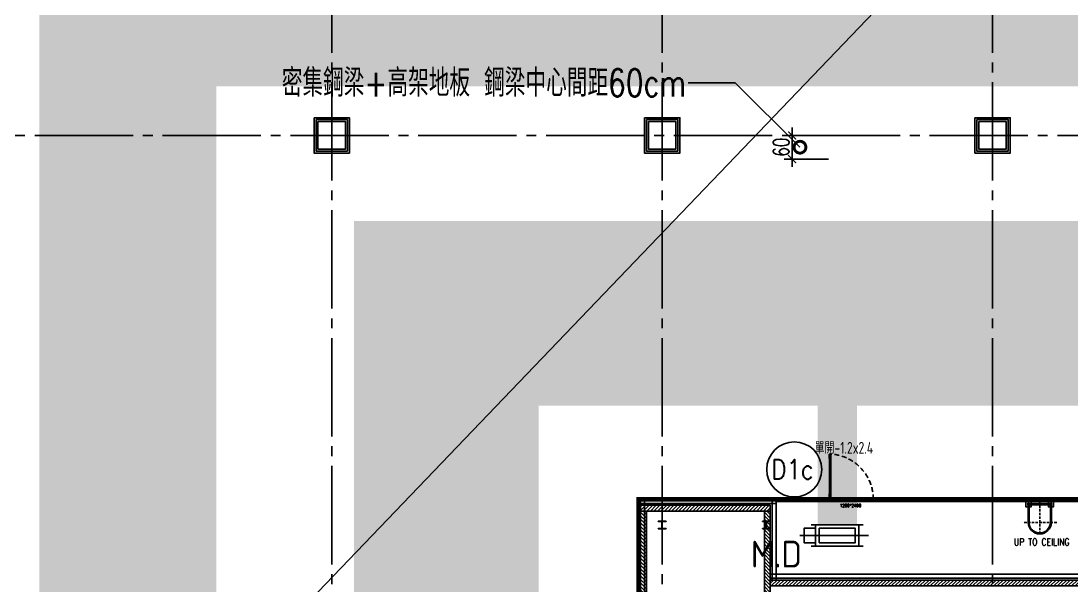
# Model space of a CAD drawing. Extents: x -960 to 27370, y -3283 to 11880.
# Drawn here: x 15170 to 17839, y 1855 to 3291 of the extents above; entities that cross this region are included whole.
import ezdxf
from ezdxf.enums import TextEntityAlignment as Align
from ezdxf.lldxf.tags import DXFTag

# ---------------------------------------------------------------- set-up
doc = ezdxf.new("R2010")
doc.units = 0
doc.header["$LTSCALE"] = 100
for name, pattern in [('188K-SM-03-F10-ARCH-PA-Y2257103$0$18P6-SM-03-C40-ARCH-PA-Y2211058$0$DASHED', [19.05, 12.7, -6.35]), ('188K-SM-03-F10-ARCH-PA-Y2257103$0$AP5A-SM-03-F20-ARCH-PA-Y2230801+Y2230803$0$ALL-PA-TXT-Y2221201$0$DASHED', [19.05, 12.7, -6.35]), ('188K-SM-03-F10-ARCH-PA-Y2257103$0$DASHED', [19.05, 12.7, -6.35]), ('X-S-FAB-L10$0$COL-CEN-LIN', [3.25, 2.5, -0.25, 0.25, -0.25])]:
    doc.linetypes.add(name, pattern=pattern)
for name, color, linetype in [('0-xref', 8, 'Continuous'), ('188K-SM-03-F10-ARCH-PA-Y2257103$0$K-0-Door-TXT', 53, 'Continuous'), ('188K-SM-03-F10-ARCH-PA-Y2257103$0$K-0-TXT-高度', 1, 'Continuous'), ('188K-SM-03-F10-ARCH-PA-Y2257103$0$K-Door', 4, 'Continuous'), ('188K-SM-03-F10-ARCH-PA-Y2257103$0$K-P-LAD-420', 5, 'Continuous'), ('188K-SM-03-F10-ARCH-PA-Y2257103$0$K-P1S-4.2-單抗', 3, 'Continuous'), ('188K-SM-03-F10-ARCH-PA-Y2257103$0$K-TXT', 7, 'Continuous'), ('188K-SM-03-F10-ARCH-PA-Y2257103$0$K-岩棉 2hr 7.5-單抗', 230, 'Continuous'), ('188K-SM-03-F10-ARCH-PA-Y2257103$0$K-岩棉 2hr 7.5-非抗', 14, 'Continuous'), ('188K-SM-03-F10-ARCH-PA-Y2257103$0$K-貼白鐵-1.5', 6, '188K-SM-03-F10-ARCH-PA-Y2257103$0$DASHED'), ('188K-SM-07-F15-HVAC-MA DUCT-Y2257103$0$0-MAU-SA', 5, 'Continuous'), ('188K-SM-07-F15-HVAC-MA DUCT-Y2257103$0$H-dp-md', 3, 'Continuous'), ('X-S-FAB-L10$0$0-DIM-INT', 8, 'Continuous'), ('X-S-FAB-L10$0$0-DIM-TXT', 8, 'Continuous'), ('X-S-FAB-L10$0$BLOCK', 8, 'Continuous'), ('X-S-FAB-L10$0$CCL', 8, 'X-S-FAB-L10$0$COL-CEN-LIN'), ('X-S-FAB-L10$0$COL-S', 8, 'Continuous'), ('X-S-FAB-L10$0$S-鋼柱', 1, 'Continuous'), ('X-S-FAB-L10$0$TXT', 8, 'Continuous'), ('X-S-FAB-L10$0$WALL_188K_IN', 8, 'Continuous')]:
    doc.layers.add(name, color=color, linetype=linetype)
doc.styles.add('188K-SM-03-F10-ARCH-PA-Y2257103$0$18P2-XFDP10$0$AA-TXT', font='simplex.shx', dxfattribs={"width": 0.8, "bigfont": 'chineset.shx'})
doc.styles.add('188K-SM-03-F10-ARCH-PA-Y2257103$0$AA-TXT', font='isocp.shx', dxfattribs={"width": 0.8, "bigfont": 'chineset.shx'})
doc.styles.add('188K-SM-03-F10-ARCH-PA-Y2257103$0$AP5A-SM-03-F20-ARCH-PA-Y2230801+Y2230803$0$ALL-PA-TXT-Y2221201$0$Standard', font='txt.shx', dxfattribs={"bigfont": 'chineset.shx'})
doc.styles.add('188K-SM-03-F10-ARCH-PA-Y2257103$0$Standard', font='txt.shx', dxfattribs={"bigfont": 'chineset.shx'})
doc.styles.add('188K-SM-07-F15-HVAC-MA DUCT-Y2257103$0$aa-txt', font='isocp.shx', dxfattribs={"bigfont": 'chineset.shx'})
doc.styles.add('X-S-FAB-L10$0$CHINA', font='simplex.shx', dxfattribs={"width": 0.75, "bigfont": 'chineset.shx'})
doc.styles.add('X-S-FAB-L10$0$DimStyUse', font='romans.shx', dxfattribs={"width": 0.7})
doc.styles.add('X-S-FAB-L10$0$Standard', font='', dxfattribs={"width": 0.8})
doc.styles.add('X-S-FAB-L10$0$TG_NOTE_TEXT', font='simplex.shx', dxfattribs={"width": 0.75, "bigfont": 'chineset.shx'})
doc.styles.get('X-S-FAB-L10$0$Standard').set_extended_font_data('Microsoft JhengHei')
tags = doc.linetypes.add('188K-SM-03-F10-ARCH-PA-Y2257103$0$S.P_LINE', pattern='A,12.7,-5.08,["S.P",188K-SM-03-F10-ARCH-PA-Y2257103$0$Standard,S=4,R=0,X=-2.54,Y=-1.27],-6.35', length=24.13).pattern_tags.tags
tags[6] = DXFTag(74, 10)

# ---------------------------------------------------------------- blocks, each defined once
blk = doc.blocks.new('X-S-FAB-L10$0$FAB2-L05')
at = {"layer": 'X-S-FAB-L10$0$CCL'}
for p, q in [((-10200, 11005), (-10200, 0)), ((-9360, 11005), (-9360, 0)), ((-8520, 11005), (-8520, 0)), ((-26880, 3720), (1210, 3720))]:
    blk.add_line(p, q, dxfattribs=at)
at = {"layer": 'X-S-FAB-L10$0$COL-S'}
for points in [[(-10235, 3755), (-10165, 3755), (-10165, 3685), (-10235, 3685)], [(-9395, 3755), (-9325, 3755), (-9325, 3685), (-9395, 3685)], [(-8555, 3755), (-8485, 3755), (-8485, 3685), (-8555, 3685)]]:
    blk.add_lwpolyline(points, close=True, dxfattribs=at)
blk = doc.blocks.new('X-S-FAB-L10$0$_DOTSMALL')
at = {"color": 0, "linetype": 'ByBlock', "const_width": 0.5}
blk.add_lwpolyline([(-0.0625, 0, 1), (0.0625, 0, 1)], format="xyb", close=True, dxfattribs=at)
blk = doc.blocks.new('X-S-FAB-L10$0$_ArchTick')
at = {"color": 0, "linetype": 'ByBlock', "const_width": 0.15}
blk.add_lwpolyline([(-0.5, -0.5), (0.5, 0.5)], dxfattribs=at)
blk = doc.blocks.new('X-S-FAB-L10')
at = {"layer": 'X-S-FAB-L10$0$WALL_188K_IN'}
h = blk.add_hatch(dxfattribs=at)
h.set_pattern_fill('LINE', color=256, scale=2, angle=45)
h.set_pattern_definition([(45, (16976.6165, 2045), (-4.49013, 4.49013), [])])
h.paths.add_polyline_path([(16745, 2045), (17075, 2045), (17075, 2060), (16745, 2060)])
h = blk.add_hatch(dxfattribs=at)
h.set_pattern_fill('LINE', color=256, scale=2, angle=135)
h.set_pattern_definition([(135, (16760, 1946.6165), (-4.49013, -4.49013), [])])
h.paths.add_polyline_path([(16760, 1555), (16760, 2045), (16745, 2045), (16745, 1555)])
h = blk.add_hatch(dxfattribs=at)
h.set_pattern_fill('LINE', color=256, scale=2, angle=135)
h.set_pattern_definition([(135, (17075, 1946.6165), (-4.49013, -4.49013), [])])
h.paths.add_polyline_path([(17075, 1665), (17075, 2045), (17060, 2045), (17060, 1665)])
h = blk.add_hatch(dxfattribs=at)
h.set_pattern_fill('LINE', color=256, scale=2, angle=45)
h.set_pattern_definition([(45, (24216.6165, 1855), (-4.490128, 4.490128), [])])
h.paths.add_polyline_path([(17075, 1855), (24315, 1855), (24315, 1870), (17075, 1870)])
at = {"layer": 'DefPoints'}
blk.add_lwpolyline([(16745, -35), (15995, -35), (15995, 35), (15925, 35), (15925, -35), (15155, -35), (15155, 35), (15085, 35), (15085, -35), (15155, -35), (15155, -250), (13920, -250), (19914.055, 6000), (21180, 7320), (21180, 5520), (23465, 5520), (23485, 3587.5), (24315, 3587.5), (24315, 1870), (17075, 1870), (17075, 2060), (16745, 2060), (16745, -21.034)], close=True, dxfattribs=at)
at = {"layer": 'X-S-FAB-L10$0$0-DIM-INT'}
for p, q in [((17130.507, 3020), (17130.507, 2919.997)), ((17217.045, 3000), (17110.507, 3000)), ((17222.522, 2939.997), (17110.507, 2939.997))]:
    blk.add_line(p, q, dxfattribs=at)
at = {"layer": 'X-S-FAB-L10$0$COL-S'}
for p, q in [((15925, 3035), (15995, 3035)), ((15925, 2965), (15925, 3035)), ((15995, 3035), (15995, 2965)), ((16765, 3035), (16835, 3035)), ((16765, 2965), (16765, 3035)), ((16835, 3035), (16835, 2965)), ((17605, 3035), (17675, 3035)), ((17605, 2965), (17605, 3035)), ((17675, 3035), (17675, 2965)), ((15995, 2965), (15925, 2965)), ((16835, 2965), (16765, 2965)), ((17675, 2965), (17605, 2965))]:
    blk.add_line(p, q, dxfattribs=at)
at = {"layer": 'X-S-FAB-L10$0$S-鋼柱'}
for p, q in [((16810, 2020), (16790, 2020)), ((16790, 2020), (16790, 2018.8)), ((16790, 2018.8), (16798.8, 2018.8)), ((16799.6, 2018), (16799.6, 2002)), ((16800.4, 2002), (16800.4, 2018)), ((16801.2, 2018.8), (16810, 2018.8)), ((16810, 2018.8), (16810, 2020)), ((17075, 2020), (17055, 2020)), ((17055, 2020), (17055, 2018.8)), ((17055, 2018.8), (17063.8, 2018.8)), ((17064.6, 2018), (17064.6, 2002)), ((17065.4, 2002), (17065.4, 2018)), ((17066.2, 2018.8), (17075, 2018.8)), ((17075, 2018.8), (17075, 2020)), ((16798.8, 2001.2), (16790, 2001.2)), ((16790, 2001.2), (16790, 2000)), ((16790, 2000), (16810, 2000)), ((16810, 2001.2), (16801.2, 2001.2)), ((16810, 2000), (16810, 2001.2)), ((17063.8, 2001.2), (17055, 2001.2)), ((17055, 2001.2), (17055, 2000)), ((17055, 2000), (17075, 2000)), ((17075, 2001.2), (17066.2, 2001.2)), ((17075, 2000), (17075, 2001.2))]:
    blk.add_line(p, q, dxfattribs=at)
for centre, start, end in [((16798.8, 2018), 360, 90), ((16801.2, 2018), 90, 180), ((17063.8, 2018), 360, 90), ((17066.2, 2018), 90, 180), ((16798.8, 2002), 270, 0), ((16801.2, 2002), 180, 270), ((17063.8, 2002), 270, 0), ((17066.2, 2002), 180, 270)]:
    blk.add_arc(centre, 0.8, start, end, dxfattribs=at)
at = {"layer": 'X-S-FAB-L10$0$TXT', "linetype": 'ByBlock', "lineweight": -2}
blk.add_line((16985.203, 3133.127), (16865.908, 3133.127), dxfattribs=at)
blk.add_lwpolyline([(17150.34, 2969.998), (16985.203, 3133.127)], dxfattribs=at)
at = {"layer": 'X-S-FAB-L10$0$WALL_188K_IN'}
for points in [[(16745, 2045), (17075, 2045), (17075, 2060), (16745, 2060)], [(16760, 1555), (16760, 2045), (16745, 2045), (16745, 1555)], [(17075, 1665), (17075, 2045), (17060, 2045), (17060, 1665)], [(17075, 1855), (24315, 1855), (24315, 1870), (17075, 1870)]]:
    blk.add_lwpolyline(points, close=True, dxfattribs=at)
at = {"layer": 'X-S-FAB-L10$0$0-DIM-INT', "xscale": 20, "yscale": 20, "zscale": 20}
for p, rotation in [((17130.507, 3000), 90), ((17130.507, 2939.997), 270)]:
    blk.add_blockref('X-S-FAB-L10$0$_ArchTick', p, dxfattribs=dict(at, rotation=rotation))
at = {"layer": 'X-S-FAB-L10$0$BLOCK'}
blk.add_blockref('X-S-FAB-L10$0$FAB2-L05', (26160, -720), dxfattribs=at)
at = {"layer": 'X-S-FAB-L10$0$TXT', "lineweight": -2, "xscale": 60, "yscale": 60, "zscale": 60, "rotation": 315.3504821296725}
blk.add_blockref('X-S-FAB-L10$0$_DOTSMALL', (17150.34, 2969.998), dxfattribs=at)
at = {"style": 'X-S-FAB-L10$0$TG_NOTE_TEXT', "width": 0.5, "flags": 1}
for p in [(7463.301, 9020), (18268.251, 8649), (11197.77, 4800.167), (16485.801, 4800.167), (25420.27, 2635), (13360, 320.001, 0), (7463.301, -33.333)]:
    blk.add_attdef('WH', text='', height=20, dxfattribs=at).set_placement(p, align=Align.BOTTOM_LEFT)
at = {"width": 0.5}
for style, p in [('X-S-FAB-L10$0$TG_NOTE_TEXT', (7585, 9020)), ('X-S-FAB-L10$0$TG_NOTE_TEXT', (18389.95, 8649)), ('X-S-FAB-L10$0$TG_NOTE_TEXT', (11117.5, 4813.5)), ('X-S-FAB-L10$0$TG_NOTE_TEXT', (16607.5, 4813.5)), ('X-S-FAB-L10$0$TG_NOTE_TEXT', (25350, 2635)), ('X-S-FAB-L10$0$Standard', (13129.375, 325.001, 0)), ('X-S-FAB-L10$0$TG_NOTE_TEXT', (7585, -20))]:
    blk.add_attdef('DESC', text='', height=10, dxfattribs=dict(at, style=style)).set_placement(p, align=Align.BOTTOM_LEFT)
for tag, style, p in [('TYPE', 'X-S-FAB-L10$0$TG_NOTE_TEXT', (7619.286, 9020)), ('NO', 'X-S-FAB-L10$0$TG_NOTE_TEXT', (7650.095, 9020)), ('TYPE', 'X-S-FAB-L10$0$TG_NOTE_TEXT', (18424.236, 8649)), ('NO', 'X-S-FAB-L10$0$TG_NOTE_TEXT', (18455.045, 8649)), ('NO', 'X-S-FAB-L10$0$TG_NOTE_TEXT', (11088.595, 4813.5)), ('TYPE', 'X-S-FAB-L10$0$TG_NOTE_TEXT', (11151.786, 4813.5)), ('TYPE', 'X-S-FAB-L10$0$TG_NOTE_TEXT', (16641.786, 4813.5)), ('NO', 'X-S-FAB-L10$0$TG_NOTE_TEXT', (16672.595, 4813.5)), ('NO', 'X-S-FAB-L10$0$TG_NOTE_TEXT', (25313, 2635)), ('TYPE', 'X-S-FAB-L10$0$TG_NOTE_TEXT', (25350, 2635)), ('NO', 'X-S-FAB-L10$0$Standard', (13100, 320.001, 0)), ('TYPE', 'X-S-FAB-L10$0$Standard', (13129.375, 320.001, 0)), ('TYPE', 'X-S-FAB-L10$0$TG_NOTE_TEXT', (7619.286, -20)), ('NO', 'X-S-FAB-L10$0$TG_NOTE_TEXT', (7650.095, -20))]:
    blk.add_attdef(tag, text='', height=10, dxfattribs=dict(at, style=style)).set_placement(p, align=Align.BOTTOM_RIGHT)
for rotation, style, p in [(180, 'X-S-FAB-L10$0$Standard', (317.625, 7480)), (180, 'X-S-FAB-L10$0$Standard', (1217.625, 7480)), (90, 'X-S-FAB-L10$0$TG_NOTE_TEXT', (24310, 3647.5)), (270, 'X-S-FAB-L10$0$TG_NOTE_TEXT', (17080, 1605))]:
    blk.add_attdef('DESC', text='', height=10, rotation=rotation, dxfattribs=dict(at, style=style)).set_placement(p, align=Align.BOTTOM_LEFT)
for tag, rotation, style, p in [('TYPE', 180, 'X-S-FAB-L10$0$Standard', (317.625, 7480)), ('NO', 180, 'X-S-FAB-L10$0$Standard', (347, 7480)), ('TYPE', 180, 'X-S-FAB-L10$0$Standard', (1217.625, 7480)), ('NO', 180, 'X-S-FAB-L10$0$Standard', (1247, 7480)), ('TYPE', 90, 'X-S-FAB-L10$0$TG_NOTE_TEXT', (24310, 3647.5)), ('NO', 90, 'X-S-FAB-L10$0$TG_NOTE_TEXT', (24310, 3610.5)), ('TYPE', 270, 'X-S-FAB-L10$0$TG_NOTE_TEXT', (17080, 1605)), ('NO', 270, 'X-S-FAB-L10$0$TG_NOTE_TEXT', (17080, 1573))]:
    blk.add_attdef(tag, text='', height=10, rotation=rotation, dxfattribs=dict(at, style=style)).set_placement(p, align=Align.BOTTOM_RIGHT)
at = {"style": 'X-S-FAB-L10$0$TG_NOTE_TEXT', "width": 0.5, "flags": 1}
for rotation, p in [(180, (43, 7480)), (180, (943, 7480)), (90, (24310, 3717.77)), (270, (17080, 1711.699))]:
    blk.add_attdef('WH', text='', height=20, rotation=rotation, dxfattribs=at).set_placement(p, align=Align.BOTTOM_LEFT)
at = {"layer": 'X-S-FAB-L10$0$0-DIM-INT', "insert": (17102.507, 2969.998), "char_height": 40, "attachment_point": 5, "rotation": 90, "style": 'X-S-FAB-L10$0$DimStyUse'}
blk.add_mtext('\\A1;60', dxfattribs=at)
at = {"layer": 'X-S-FAB-L10$0$0-DIM-TXT', "style": 'X-S-FAB-L10$0$CHINA', "width": 0.75}
for p in [(667.414, 7855.1, -2689.4), (22627.353, 6728.814), (25644.722, 6728.814), (24778.787, 5569.051), (1118.252, 4980), (417.801, 4594.623), (23874.84, 4355), (22927.43, 4330.122), (23749.869, 3901.367), (417.801, 3765.236), (1118.252, 3730), (417.801, 3115.79), (536.882, 2227.832), (16908.994, 1782.652), (888.445, 880.466), (16977.43, 750), (18878.841, 750), (25641.221, 553.233), (21364.03, 526.894)]:
    blk.add_attdef('HIG', text='', height=80, dxfattribs=at).set_placement(p, align=Align.MIDDLE_LEFT)
at = {"layer": 'X-S-FAB-L10$0$TXT', "insert": (16860.574, 3168.598), "char_height": 70, "width": 1147.79839, "attachment_point": 3, "line_spacing_factor": 1.2, "style": 'X-S-FAB-L10$0$CHINA'}
blk.add_mtext('密集鋼梁+高架地板 鋼梁中心間距60cm', dxfattribs=at)
blk = doc.blocks.new('188K-SM-03-F10-ARCH-PA-Y2257103$0$LAD-1')
for points in [[(-33.8, -29.7), (-77.4, -29.7, -0.976777), (-77.4, 29.8), (-33.8, 29.8)], [(-33.8, -27.2), (-77.4, -27.2, -0.974646), (-77.4, 27.3), (-33.8, 27.3)]]:
    blk.add_lwpolyline(points, format="xyb")
at = {"linetype": '188K-SM-03-F10-ARCH-PA-Y2257103$0$18P6-SM-03-C40-ARCH-PA-Y2211058$0$DASHED', "ltscale": 0.005}
for points in [[(-77.4, -42.9), (-77.4, 43.5)], [(-106.5, 0), (-23.9, 0)]]:
    blk.add_lwpolyline(points, dxfattribs=at)
for points in [[(-23.8, 22.2), (-23.8, 35.2), (-37.8, 35.2), (-37.8, 22.2)], [(-27.8, 27), (-27.8, 30), (-33.8, 30), (-33.8, 27)], [(-28.9, 27), (-28.9, -27), (-32.7, -27), (-32.7, 27)], [(-23.9, -21.8), (-23.9, -34.8), (-37.9, -34.8), (-37.9, -21.8)], [(-27.8, -27), (-27.8, -30), (-33.8, -30), (-33.8, -27)]]:
    blk.add_lwpolyline(points, close=True)
for centre in [(-64.6, 28.5), (-105.2, 0), (-93.7, 23.2), (-93.7, -22.5), (-64.6, -28.5)]:
    blk.add_circle(centre, 0.5)
blk = doc.blocks.new('188K-SM-03-F10-ARCH-PA-Y2257103$0$單開庫板門-1200x2400)圓型拉環鎖+輔助鎖)')
at = {"ltscale": 0.1}
for p, q in [((26008.6, -11403.6), (26004.5, -11403.6)), ((26004.5, -11403.6), (26004.5, -11414.1)), ((26004.5, -11414.1), (26004.5, -11415.3)), ((26004.5, -11414.1), (26008.6, -11414.1)), ((26004.5, -11415.4), (26004.6, -11415.5)), ((26008.6, -11414), (26004.6, -11414)), ((26004.6, -11414.3), (26004.6, -11414.2)), ((26004.6, -11415.3), (26004.6, -11414.5)), ((26004.7, -11414.1), (26006.5, -11414.1)), ((26005.1, -11414.4), (26004.7, -11414.4)), ((26004.7, -11414.5), (26005.1, -11414.5)), ((26004.7, -11414.5), (26004.7, -11506)), ((26004.7, -11506), (26004.7, -11414.5)), ((26004.7, -11414.5), (26004.7, -11414.5)), ((26004.7, -11415.4), (26004.7, -11415.3)), ((26005.2, -11414.4), (26005.2, -11414.4)), ((26006.5, -11414.1), (26006.6, -11414.1)), ((26006.6, -11414.1), (26006.6, -11414.1)), ((26006.6, -11414.1), (26008.4, -11414.1)), ((26008.4, -11414.4), (26008, -11414.4)), ((26008, -11414.4), (26008, -11414.4)), ((26008, -11414.5), (26008.4, -11414.5)), ((26008.4, -11506), (26008.4, -11414.5)), ((26008.4, -11414.5), (26008.4, -11414.5)), ((26008.4, -11414.5), (26008.4, -11506)), ((26008.4, -11415.3), (26008.4, -11415.4)), ((26008.5, -11414.2), (26008.5, -11414.3)), ((26008.5, -11414.5), (26008.5, -11415.3)), ((26008.5, -11415.5), (26008.6, -11415.4)), ((26008.6, -11414.1), (26008.6, -11403.6)), ((26008.6, -11415.3), (26008.6, -11414.1)), ((25999.5, -11519.7), (25999.5, -11523.2)), ((26002.5, -11519.1), (26000, -11519.1)), ((26000, -11523.7), (26002.4, -11523.7)), ((26002.4, -11523.7), (26004.1, -11522.6)), ((26002.9, -11518.5), (26002.6, -11518.5)), ((26002.6, -11518.5), (26002.6, -11521)), ((26002.6, -11521.9), (26002.6, -11519.3)), ((26002.6, -11521), (26002.9, -11521)), ((26003.4, -11521.9), (26002.6, -11521.9)), ((26002.9, -11521), (26002.9, -11518.5)), ((26003.3, -11522.2), (26003.3, -11522)), ((26003.3, -11522), (26003.4, -11522)), ((26004, -11522.2), (26003.3, -11522.2)), ((26008.3, -11517.5), (26003.6, -11517.5)), ((26003.6, -11517.5), (26003.6, -11517.7)), ((26003.6, -11517.7), (26008.3, -11517.7)), ((26004.1, -11521.9), (26003.9, -11521.9)), ((26003.9, -11522), (26004, -11522)), ((26004, -11522), (26004, -11522.2)), ((26004.2, -11522.4), (26004.2, -11521.9)), ((26008.6, -11506.4), (26004.5, -11506.4)), ((26004.5, -11506.4), (26004.5, -11518)), ((26004.5, -11518), (26008.6, -11518)), ((26004.7, -11506), (26004.7, -11506)), ((26008.3, -11517.7), (26008.3, -11517.5)), ((26008.4, -11506), (26008.4, -11506)), ((26008.6, -11518), (26008.6, -11506.4)), ((26114.8, -11521.9), (26115.1, -11521.9)), ((26114.8, -11522.4), (26114.8, -11521.9)), ((26114.9, -11522), (26114.9, -11522.2)), ((26115.1, -11522), (26114.9, -11522)), ((26114.9, -11522.2), (26115.7, -11522.2)), ((26116.6, -11523.7), (26114.9, -11522.6)), ((26115.5, -11521.9), (26116.3, -11521.9)), ((26115.7, -11522), (26115.5, -11522)), ((26115.7, -11522.2), (26115.7, -11522)), ((26116.3, -11521.9), (26116.3, -11519.3)), ((26116.5, -11519.1), (26119, -11519.1)), ((26119, -11523.7), (26116.6, -11523.7)), ((26119.5, -11519.7), (26119.5, -11523.2))]:
    blk.add_line(p, q, dxfattribs=at)
blk.add_lwpolyline([(26006.6, -11506.4), (26006.5, -11506.3), (26004.7, -11506.3, -0.414214), (26004.6, -11506.3), (26004.6, -11506.1, -0.414214), (26004.7, -11506.1), (26005.1, -11506.1, 0.414214), (26005.2, -11506.1), (26005.2, -11506, 0.414214), (26005.1, -11506), (26004.7, -11506, -0.414214), (26004.6, -11506), (26004.6, -11505.2, -0.414214), (26004.7, -11505.2), (26004.7, -11505.2, 0.414214), (26004.7, -11505.2), (26004.7, -11505, 0.72636), (26004.6, -11505), (26004.5, -11505.1, 0.158507), (26004.5, -11505.2), (26004.5, -11506.4, 0.414214), (26004.6, -11506.5), (26008.6, -11506.5, 0.414214), (26008.6, -11506.4), (26008.6, -11505.2, 0.158507), (26008.6, -11505.1), (26008.5, -11505, 0.72636), (26008.4, -11505), (26008.4, -11505.2, 0.414214), (26008.5, -11505.2, -0.414214), (26008.5, -11505.2), (26008.5, -11506, -0.414214), (26008.4, -11506), (26008, -11506, 0.414214), (26008, -11506), (26008, -11506.1, 0.414214), (26008, -11506.1), (26008.4, -11506.1, -0.414214), (26008.5, -11506.1), (26008.5, -11506.3, -0.414214), (26008.4, -11506.3), (26006.6, -11506.3)], format="xyb", close=True, dxfattribs=at)
for points in [[(25999.5, -11518.9), (25999.5, -11523.9)], [(26119.5, -11518.9), (26119.5, -11523.9)]]:
    blk.add_lwpolyline(points)
for centre, radius, start, end in [((26004.6, -11414.1), 0.0313, 90, 180), ((26004.6, -11415.3), 0.0313, 180, 216.0274), ((26004.7, -11414.2), 0.0313, 90, 180), ((26004.7, -11414.3), 0.0313, 180, 270), ((26004.7, -11414.5), 0.0313, 90, 180), ((26004.7, -11415.3), 0.0209, 180, 270), ((26004.7, -11415.4), 0.0313, 216.0274, 360), ((26004.7, -11415.3), 0.0209, 360, 90), ((26005.1, -11414.4), 0.0313, 270, 0), ((26005.1, -11414.4), 0.0313, 0, 90), ((26008, -11414.4), 0.0313, 90, 180), ((26008, -11414.4), 0.0313, 180, 270), ((26008.4, -11414.2), 0.0313, 360, 90), ((26008.4, -11414.3), 0.0313, 270, 0), ((26008.4, -11414.5), 0.0313, 0, 90), ((26008.5, -11415.3), 0.0209, 90, 180), ((26008.5, -11415.4), 0.0313, 180, 323.9726), ((26008.5, -11415.3), 0.0209, 270, 360), ((26008.6, -11414.1), 0.0313, 360, 90), ((26008.6, -11415.3), 0.0313, 323.9726, 360)]:
    blk.add_arc(centre, radius, start, end, dxfattribs=at)
at = {"linetype": '188K-SM-03-F10-ARCH-PA-Y2257103$0$AP5A-SM-03-F20-ARCH-PA-Y2230801+Y2230803$0$ALL-PA-TXT-Y2221201$0$DASHED', "ltscale": 0.01}
blk.add_arc((26001.1, -11518.7), 115.3, 359.8531, 85.8135, dxfattribs=at)
at = {"ltscale": 0.1}
for centre, major_axis, start_param, end_param in [((26000, -11519.7), (0.369, -0.369), 2.356194, 3.926991), ((26000, -11523.2), (-0.369, -0.369), 5.497787, 7.068583), ((26002.5, -11519.3), (0.111, -0.111), 7.068583, 8.63938), ((26003.4, -11521.9), (-0.0369, -0.0369), 0.785398, 3.926991), ((26003.9, -11521.9), (-0.0369, -0.0369), 3.926991, 7.068583), ((26004.1, -11521.9), (0.0369, -0.0369), 7.068583, 8.63938), ((26003.9, -11522.4), (0.221, -0.221), 6.162283, 7.068583), ((26114.8, -11521.9), (-0.0369, -0.0369), -2.356194, -0.785398), ((26115.1, -11522.4), (-0.221, -0.221), -0.785398, 0.120903), ((26115.1, -11521.9), (0.0369, -0.0369), -0.785398, 2.356194), ((26115.5, -11521.9), (0.0369, -0.0369), 2.356194, 5.497787), ((26116.5, -11519.3), (-0.111, -0.111), -2.356194, -0.785398), ((26119, -11519.7), (-0.369, -0.369), 2.356194, 3.926991), ((26119, -11523.2), (0.369, -0.369), -0.785398, 0.785398)]:
    blk.add_ellipse(centre, major_axis=major_axis, ratio=1, start_param=start_param, end_param=end_param, dxfattribs=at)
at = {"ltscale": 0.1, "extrusion": (0, 0, -1)}
blk.add_ellipse((26003.1, -11517.9), major_axis=(-0.516, 0.516), ratio=1, start_param=5.497787, end_param=11.780972, dxfattribs=at)
at = {"color": 8, "ltscale": 0.1, "style": '188K-SM-03-F10-ARCH-PA-Y2257103$0$AP5A-SM-03-F20-ARCH-PA-Y2230801+Y2230803$0$ALL-PA-TXT-Y2221201$0$Standard', "width": 0.85}
blk.add_text('1200*2400', height=8, dxfattribs=at).set_placement((26058.4, -11534.4), align=Align.MIDDLE_CENTER)
blk = doc.blocks.new('188K-SM-03-F10-ARCH-PA-Y2257103')
at = {"layer": '188K-SM-03-F10-ARCH-PA-Y2257103$0$K-P1S-4.2-單抗'}
for p, q in [((24300, 2075), (17090, 2075, 0)), ((24300, 2070, 0), (17090, 2070, 0))]:
    blk.add_line(p, q, dxfattribs=at)
for points in [[(15915, 3045), (16005, 3045), (16005, 2955), (15915, 2955)], [(16755, 3045), (16845, 3045), (16845, 2955), (16755, 2955)], [(17595, 3045), (17685, 3045), (17685, 2955), (17595, 2955)], [(15920, 3040), (16000, 3040), (16000, 2960), (15920, 2960)], [(16760, 3040), (16840, 3040), (16840, 2960), (16760, 2960)], [(17600, 3040), (17680, 3040), (17680, 2960), (17600, 2960)]]:
    blk.add_lwpolyline(points, close=True, dxfattribs=at)
at = {"layer": '188K-SM-03-F10-ARCH-PA-Y2257103$0$K-TXT'}
blk.add_circle((17135.9, 2151.2, 0), 70, dxfattribs=at)
at = {"layer": '188K-SM-03-F10-ARCH-PA-Y2257103$0$K-岩棉 2hr 7.5-單抗'}
for p, q in [((16745, 2075), (16745, 310, 0)), ((17090, 2075, 0), (16745, 2075, 0)), ((17090, 2065, 0), (16745, 2065, 0)), ((16755, 2075, 0), (16755, 310, 0))]:
    blk.add_line(p, q, dxfattribs=at)
at = {"layer": '188K-SM-03-F10-ARCH-PA-Y2257103$0$K-岩棉 2hr 7.5-非抗'}
for p, q in [((17080, 1870), (17080, 2075)), ((17090, 1870, 0), (17090, 2075, 0)), ((17075, 1885, 0), (24315, 1885, 0)), ((17075, 1875, 0), (24315, 1875))]:
    blk.add_line(p, q, dxfattribs=at)
at = {"layer": '188K-SM-03-F10-ARCH-PA-Y2257103$0$K-貼白鐵-1.5', "linetype": '188K-SM-03-F10-ARCH-PA-Y2257103$0$S.P_LINE', "ltscale": 0.09, "const_width": 12}
blk.add_lwpolyline([(23402.5, 2075), (16740, 2075), (16740, 320), (14880, 320)], dxfattribs=at)
at = {"layer": '188K-SM-03-F10-ARCH-PA-Y2257103$0$K-Door'}
blk.add_blockref('188K-SM-03-F10-ARCH-PA-Y2257103$0$單開庫板門-1200x2400)圓型拉環鎖+輔助鎖)', (-8779.5, 13593.9), dxfattribs=at)
at = {"layer": '188K-SM-03-F10-ARCH-PA-Y2257103$0$K-P-LAD-420', "rotation": 90.07229666140849}
blk.add_blockref('188K-SM-03-F10-ARCH-PA-Y2257103$0$LAD-1', (17760, 2093.8, 0), dxfattribs=at)
at = {"layer": '188K-SM-03-F10-ARCH-PA-Y2257103$0$K-0-Door-TXT', "style": '188K-SM-03-F10-ARCH-PA-Y2257103$0$AA-TXT', "width": 0.8}
blk.add_text('單開-1.2x2.4', height=30, dxfattribs=at).set_placement((17262.1, 2206.1, 0), align=Align.MIDDLE_CENTER)
blk.add_text('單開-1.2x2.4', height=30, dxfattribs=at).set_placement((17262.1, 2206.1, 0), align=Align.MIDDLE_CENTER)
at = {"layer": '188K-SM-03-F10-ARCH-PA-Y2257103$0$K-0-TXT-高度', "style": '188K-SM-03-F10-ARCH-PA-Y2257103$0$18P2-XFDP10$0$AA-TXT', "width": 0.8}
blk.add_text('UP TO CEILING', height=18, rotation=360, dxfattribs=at).set_placement((17765, 1966.5, 0), align=Align.MIDDLE)
at = {"layer": '188K-SM-03-F10-ARCH-PA-Y2257103$0$K-TXT', "style": '188K-SM-03-F10-ARCH-PA-Y2257103$0$Standard', "width": 0.85}
blk.add_text('D1c', height=50, dxfattribs=at).set_placement((17131.5, 2151.2, 0), align=Align.MIDDLE)
blk = doc.blocks.new('188K-SM-07-F15-HVAC-MA DUCT-Y2257103$0$MD')
at = {"layer": '188K-SM-07-F15-HVAC-MA DUCT-Y2257103$0$H-dp-md'}
for p, q in [((-75, 410.1), (-75, -66.5)), ((-150, 330), (-150, -30)), ((-150, 300), (0, 300)), ((0, 330), (0, -30)), ((0, 0), (-150, 0))]:
    blk.add_line(p, q, dxfattribs=at)
for points in [[(-125, 300), (-25, 300), (-25, 380), (-125, 380)], [(-125, 275), (-125, 25), (-25, 25), (-25, 275)]]:
    blk.add_lwpolyline(points, close=True, dxfattribs=at)
blk = doc.blocks.new('188K-SM-07-F15-HVAC-MA DUCT-Y2257103')
at = {"layer": '188K-SM-07-F15-HVAC-MA DUCT-Y2257103$0$0-MAU-SA', "color": 5, "linetype": 'ByBlock'}
for points, const_width in [([(15441.5, -700.4), (15441.5, 3349.6), (19869.2, 3349.6)], 450), ([(16251.2, -551.4), (16251.2, 2547.8), (22682.4, 2547.8)], 470), ([(17245.2, 2460.3), (17245.2, 2010.8)], 100)]:
    blk.add_lwpolyline(points, dxfattribs=dict(at, const_width=const_width))
at = {"xscale": 0.3666666666666666, "yscale": 0.3666666666666666, "zscale": 0.3666666666666666, "rotation": 90}
blk.add_blockref('188K-SM-07-F15-HVAC-MA DUCT-Y2257103$0$MD', (17300.2, 2010.8), dxfattribs=at)
at = {"layer": '188K-SM-07-F15-HVAC-MA DUCT-Y2257103$0$H-dp-md', "style": '188K-SM-07-F15-HVAC-MA DUCT-Y2257103$0$aa-txt'}
blk.add_text('M.D', height=68, dxfattribs=at).set_placement((17025.5, 1902))

msp = doc.modelspace()

# ---------------------------------------------------------------- block references
msp.add_blockref('188K-SM-07-F15-HVAC-MA DUCT-Y2257103', (0, 0))
at = {"layer": '0-xref'}
for name in ['X-S-FAB-L10', '188K-SM-03-F10-ARCH-PA-Y2257103']:
    msp.add_blockref(name, (0, 0), dxfattribs=at)

doc.saveas('drawing.dxf')
